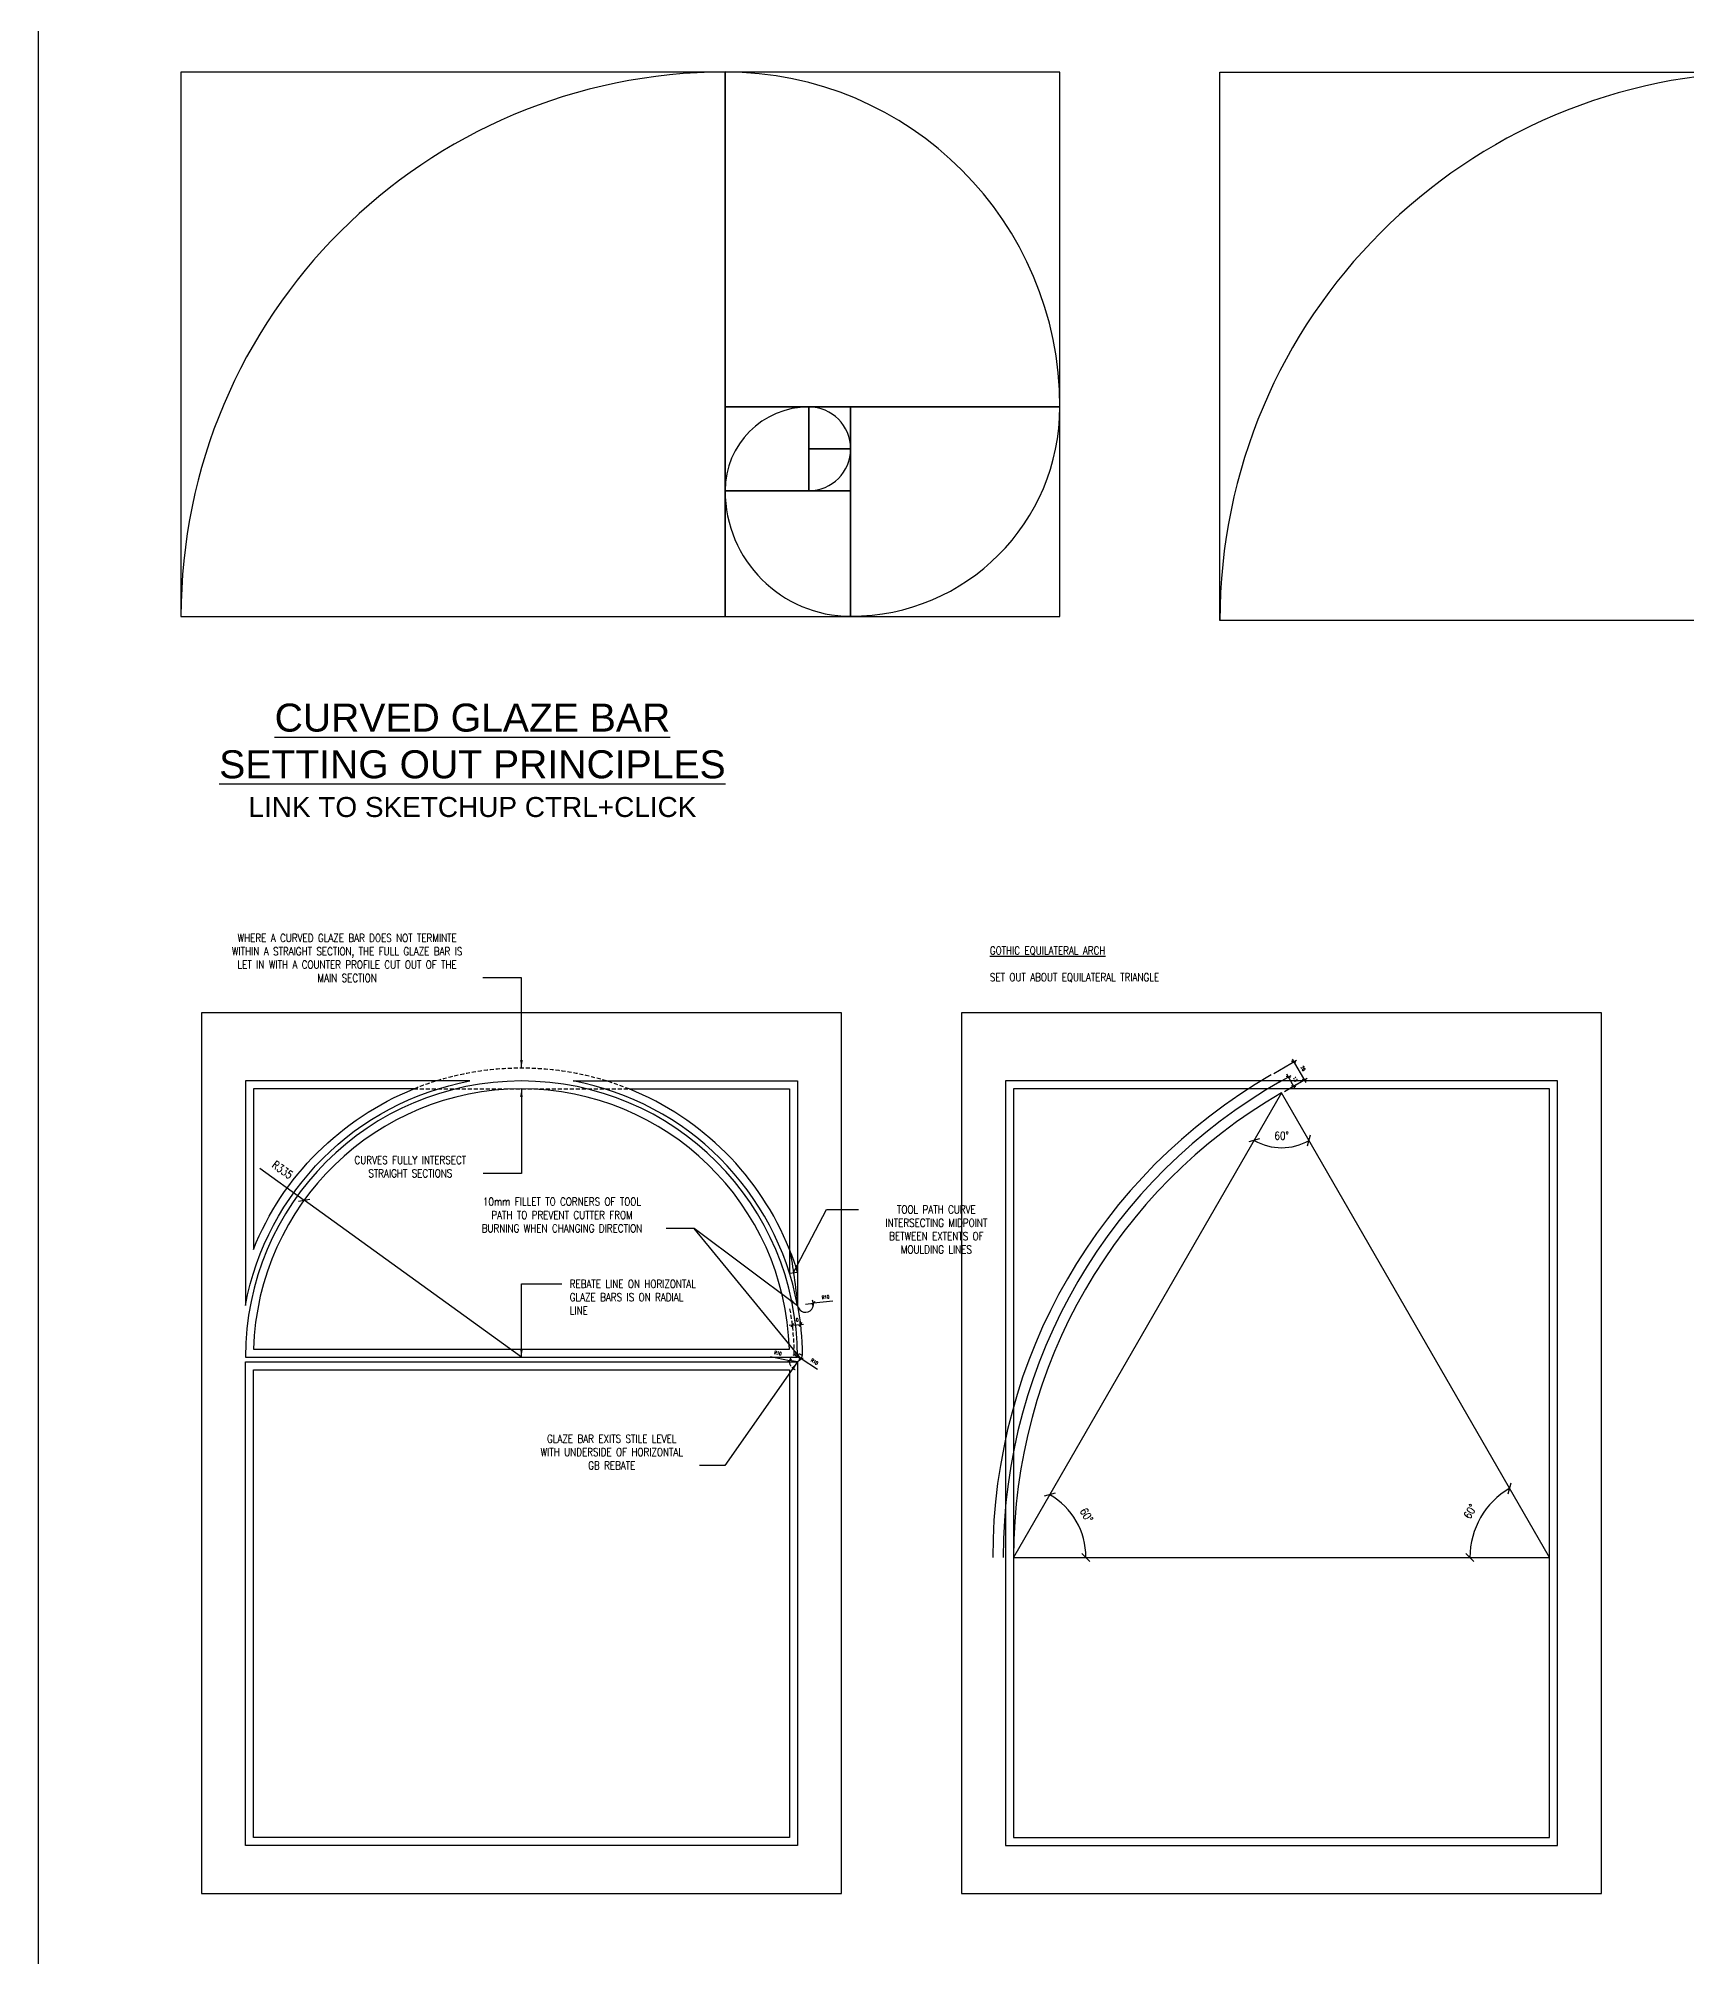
# Model space of a CAD drawing. Header units: millimetres. Extents: x 0 to 23312, y -3206 to 11448.
# Drawn here: x 0 to 2060, y 7240 to 9637 of the extents above; entities that cross this region are included whole.
import ezdxf

# ---------------------------------------------------------------- set-up
doc = ezdxf.new("R2010")
doc.units = ezdxf.units.MM
doc.header["$LTSCALE"] = 10
doc.header["$PDMODE"] = 35
doc.linetypes.add('HIDDEN', pattern=[0.375, 0.25, -0.125])
doc.layers.add('40 - Detail Outline', color=142, linetype='Continuous')
doc.layers.add('44 - Detail Text', color=7, linetype='Continuous')
doc.styles.add('1-2', font='romans.shx', dxfattribs={"width": 0.8, "height": 4})
doc.styles.add('1-20', font='romans.shx', dxfattribs={"width": 0.8, "height": 40})
doc.styles.add('1-5', font='romans.shx', dxfattribs={"width": 0.8, "height": 10})
doc.dimstyles.new('1-2', dxfattribs={"dimtxt": 4, "dimasz": 4, "dimexe": 4, "dimexo": 4, "dimgap": 4, "dimtad": 1, "dimdec": 0, "dimzin": 0, "dimdsep": 46, "dimtxsty": '1-2', "dimblk": 'OBLIQUE', "dimcen": 4, "dimdle": 4, "dimclrd": 251, "dimclre": 251, "dimclrt": 251, "dimadec": 0, "dimazin": 0, "dimtfac": 1, "dimtdec": 0, "dimtix": 1, "dimtmove": 1, "dimatfit": 3, "dimfxl": 1, "dimtolj": 1, "dimtzin": 0, "dimlwd": 25, "dimarcsym": 0})
doc.dimstyles.new('1-5', dxfattribs={"dimtxt": 10, "dimasz": 10, "dimexe": 10, "dimexo": 10, "dimgap": 10, "dimtad": 1, "dimdec": 0, "dimzin": 0, "dimdsep": 46, "dimtxsty": '1-5', "dimblk": 'OBLIQUE', "dimcen": 10, "dimdle": 10, "dimclrd": 251, "dimclre": 251, "dimclrt": 251, "dimadec": 0, "dimazin": 0, "dimtfac": 1, "dimtdec": 0, "dimtix": 1, "dimtmove": 1, "dimatfit": 3, "dimfxl": 1, "dimtolj": 1, "dimtzin": 0, "dimlwd": 25, "dimarcsym": 0})

# ---------------------------------------------------------------- blocks, each defined once
blk = doc.blocks.new('A$Cb42050df')
at = {"layer": '40 - Detail Outline', "ltscale": 10}
for points in [[(-1135.8, 1003.9), (-1815.8, 1003.9), (-1815.8, 323.9), (-1135.8, 323.9)], [(-717.4, 1003.9), (-1135.8, 1003.9), (-1135.8, 585.5), (-717.4, 585.5)], [(168, 318.5), (-517.4, 318.5), (-517.4, 1003.9), (168, 1003.9)], [(-1031.2, 585.5), (-1135.8, 585.5), (-1135.8, 480.9), (-1031.2, 480.9)], [(-978.9, 585.5), (-1031.2, 585.5), (-1031.2, 533.2), (-978.9, 533.2)], [(-717.4, 585.5), (-978.9, 585.5), (-978.9, 323.9), (-717.4, 323.9)], [(-978.9, 533.2), (-1031.2, 533.2), (-1031.2, 480.9), (-978.9, 480.9)], [(-978.9, 480.9), (-1135.8, 480.9), (-1135.8, 323.9), (-978.9, 323.9)]]:
    blk.add_lwpolyline(points, close=True, dxfattribs=at)
at = {"layer": '40 - Detail Outline', "color": 7, "ltscale": 10}
for centre, radius, start, end in [((-1135.8, 323.9), 680, 90, 180), ((-1135.8, 585.5), 418.5, 0, 90), ((168, 318.5), 685.4, 90, 180), ((-1031.2, 480.9), 104.6, 90, 180), ((-1031.2, 533.2), 52.3, 270, 90), ((-978.9, 585.5), 261.5, 270, 0), ((-978.9, 480.9), 156.9, 180, 270)]:
    blk.add_arc(centre, radius, start, end, dxfattribs=at)
blk = doc.blocks.new('_Oblique')
at = {"color": 0, "linetype": 'ByBlock', "lineweight": -2}
blk.add_line((-0.5, -0.5), (0.5, 0.5), dxfattribs=at)
blk = doc.blocks.new('*D223')
at = {"layer": '44 - Detail Text', "color": 251, "lineweight": 25, "ltscale": 10, "transparency": 16777216}
for p in [(276.8, 8225.1), (603.8, 7989.2)]:
    blk.add_line(p, (332.1, 8185.2), dxfattribs=at)
at = {"layer": 'Defpoints', "color": 0, "ltscale": 10, "transparency": 16777216}
for p in [(332.1, 8185.2), (603.8, 7989.2)]:
    blk.add_point(p, dxfattribs=at)
at = {"layer": '44 - Detail Text', "color": 251, "lineweight": 25, "ltscale": 10, "transparency": 16777216, "xscale": 10, "yscale": 10, "zscale": 10, "rotation": 324.1881324696903}
blk.add_blockref('_Oblique', (332.1, 8185.2), dxfattribs=at)
at = {"layer": '44 - Detail Text', "color": 251, "ltscale": 10, "transparency": 16777216, "insert": (305.1, 8223.2), "char_height": 10, "attachment_point": 5, "rotation": 324.1881, "style": '1-5'}
blk.add_mtext('\\A1;R335', dxfattribs=at)
blk = doc.blocks.new('*D225')
at = {"layer": '44 - Detail Text', "color": 251, "lineweight": 25, "ltscale": 10, "transparency": 16777216}
for p in [(915.2, 7989.9), (948.8, 7983.2)]:
    blk.add_line(p, (938.9, 7985.1), dxfattribs=at)
at = {"layer": 'Defpoints', "color": 0, "ltscale": 10, "transparency": 16777216}
for p in [(938.9, 7985.1), (948.8, 7983.2)]:
    blk.add_point(p, dxfattribs=at)
at = {"layer": '44 - Detail Text', "color": 251, "lineweight": 25, "ltscale": 10, "transparency": 16777216, "xscale": 4, "yscale": 4, "zscale": 4, "rotation": 348.6467626210649}
blk.add_blockref('_Oblique', (938.9, 7985.1), dxfattribs=at)
at = {"layer": '44 - Detail Text', "color": 251, "ltscale": 10, "transparency": 16777216, "insert": (924.3, 7994.2), "char_height": 4, "attachment_point": 5, "rotation": 348.6468, "style": '1-2'}
blk.add_mtext('\\A1;R10', dxfattribs=at)
blk = doc.blocks.new('*D226')
at = {"layer": '44 - Detail Text', "color": 251, "lineweight": 25, "ltscale": 10, "transparency": 16777216}
for p in [(944.7, 7992.3), (973.6, 7973.9)]:
    blk.add_line(p, (953.2, 7987), dxfattribs=at)
at = {"layer": 'Defpoints', "color": 0, "ltscale": 10, "transparency": 16777216}
for p in [(944.7, 7992.3), (953.2, 7987)]:
    blk.add_point(p, dxfattribs=at)
at = {"layer": '44 - Detail Text', "color": 251, "lineweight": 25, "ltscale": 10, "transparency": 16777216, "xscale": 4, "yscale": 4, "zscale": 4, "rotation": 147.5020063937386}
blk.add_blockref('_Oblique', (953.2, 7987), dxfattribs=at)
at = {"layer": '44 - Detail Text', "color": 251, "ltscale": 10, "transparency": 16777216, "insert": (970, 7983.4), "char_height": 4, "attachment_point": 5, "rotation": 327.502, "style": '1-2'}
blk.add_mtext('\\A1;R10', dxfattribs=at)
blk = doc.blocks.new('*D227')
at = {"layer": '44 - Detail Text', "color": 251, "lineweight": 25, "ltscale": 10, "transparency": 16777216}
for p, q in [((942.5, 8029.1), (938.5, 8028.7)), ((942.5, 8029.1), (952.4, 8030.1)), ((952.4, 8030.1), (956.4, 8030.5))]:
    blk.add_line(p, q, dxfattribs=at)
at = {"layer": '44 - Detail Text', "color": 251, "lineweight": -2, "ltscale": 10, "transparency": 16777216}
for p, q in [((942.8, 8026), (942.1, 8033.1)), ((952.7, 8027), (952, 8034.1))]:
    blk.add_line(p, q, dxfattribs=at)
at = {"layer": 'Defpoints', "color": 0, "ltscale": 10, "transparency": 16777216}
for p in [(952.4, 8030.1), (943.2, 8022.1), (953.1, 8023)]:
    blk.add_point(p, dxfattribs=at)
at = {"layer": '44 - Detail Text', "color": 251, "lineweight": 25, "ltscale": 10, "transparency": 16777216, "xscale": 4, "yscale": 4, "zscale": 4}
for p, rotation in [((942.5, 8029.1), 5.533214581887576), ((952.4, 8030.1), 185.5332145818875)]:
    blk.add_blockref('_Oblique', p, dxfattribs=dict(at, rotation=rotation))
at = {"layer": '44 - Detail Text', "color": 251, "ltscale": 10, "transparency": 16777216, "insert": (946.9, 8035.6), "char_height": 4, "attachment_point": 5, "rotation": 5.5332, "style": '1-2'}
blk.add_mtext('\\A1;10', dxfattribs=at)
blk = doc.blocks.new('*D228')
at = {"layer": '44 - Detail Text', "color": 251, "lineweight": 25, "ltscale": 10, "transparency": 16777216}
for p in [(958.7, 8055.2), (992.7, 8059.2)]:
    blk.add_line(p, (968.6, 8056.4), dxfattribs=at)
at = {"layer": '44 - Detail Text', "color": 251, "lineweight": -2, "ltscale": 10, "transparency": 16777216}
blk.add_arc((958.7, 8055.2), 10, 190.5357, 29.6078, dxfattribs=at)
at = {"layer": 'Defpoints', "color": 0, "ltscale": 10, "transparency": 16777216}
for p in [(958.7, 8055.2), (968.6, 8056.4)]:
    blk.add_point(p, dxfattribs=at)
at = {"layer": '44 - Detail Text', "color": 251, "lineweight": 25, "ltscale": 10, "transparency": 16777216, "xscale": 4, "yscale": 4, "zscale": 4, "rotation": 186.689442712285}
blk.add_blockref('_Oblique', (968.6, 8056.4), dxfattribs=at)
at = {"layer": '44 - Detail Text', "color": 251, "ltscale": 10, "transparency": 16777216, "insert": (983.9, 8064.2), "char_height": 4, "attachment_point": 5, "rotation": 6.6894, "style": '1-2'}
blk.add_mtext('\\A1;R10', dxfattribs=at)
blk = doc.blocks.new('*D231')
at = {"layer": '44 - Detail Text', "color": 251, "lineweight": 25, "ltscale": 10, "transparency": 16777216}
blk.add_arc((1218.8, 7739), 90.4, 360, 60, dxfattribs=at)
at = {"layer": 'Defpoints', "color": 0, "ltscale": 10, "transparency": 16777216}
for p in [(1553.8, 8319.2), (1303.7, 7769.9), (1218.8, 7739), (1218.8, 7739), (1888.8, 7739)]:
    blk.add_point(p, dxfattribs=at)
at = {"layer": '44 - Detail Text', "color": 251, "lineweight": 25, "ltscale": 10, "transparency": 16777216, "xscale": 10, "yscale": 10, "zscale": 10}
for p, rotation in [((1263.9, 7817.2), 149.9999999999999), ((1309.1, 7739), 269.9999999999999)]:
    blk.add_blockref('_Oblique', p, dxfattribs=dict(at, rotation=rotation))
at = {"layer": '44 - Detail Text', "color": 251, "ltscale": 10, "transparency": 16777216, "insert": (1310, 7791.7), "char_height": 10, "attachment_point": 5, "rotation": 300, "style": '1-5'}
blk.add_mtext('\\A1;60°', dxfattribs=at)
blk = doc.blocks.new('*D232')
at = {"layer": '44 - Detail Text', "color": 251, "lineweight": 25, "ltscale": 10, "transparency": 16777216}
blk.add_arc((1888.8, 7739), 99.7, 120, 180, dxfattribs=at)
at = {"layer": 'Defpoints', "color": 0, "ltscale": 10, "transparency": 16777216}
for p in [(1553.8, 8319.2), (1812.4, 7803.1), (1218.8, 7739), (1888.8, 7739), (1888.8, 7739)]:
    blk.add_point(p, dxfattribs=at)
at = {"layer": '44 - Detail Text', "color": 251, "lineweight": 25, "ltscale": 10, "transparency": 16777216, "xscale": 10, "yscale": 10, "zscale": 10}
for p, rotation in [((1838.9, 7825.3), 30.00000000000007), ((1789, 7739), 270)]:
    blk.add_blockref('_Oblique', p, dxfattribs=dict(at, rotation=rotation))
at = {"layer": '44 - Detail Text', "color": 251, "ltscale": 10, "transparency": 16777216, "insert": (1789.4, 7796.3), "char_height": 10, "attachment_point": 5, "rotation": 60, "style": '1-5'}
blk.add_mtext('\\A1;60°', dxfattribs=at)
blk = doc.blocks.new('*D233')
at = {"layer": '44 - Detail Text', "color": 251, "lineweight": 25, "ltscale": 10, "transparency": 16777216}
blk.add_arc((1553.8, 8319.2), 68.4, 240, 300, dxfattribs=at)
at = {"layer": 'Defpoints', "color": 0, "ltscale": 10, "transparency": 16777216}
for p in [(1553.8, 8319.2), (1553.8, 8319.2), (1541.9, 8251.8), (1218.8, 7739), (1888.8, 7739)]:
    blk.add_point(p, dxfattribs=at)
at = {"layer": '44 - Detail Text', "color": 251, "lineweight": 25, "ltscale": 10, "transparency": 16777216, "xscale": 10, "yscale": 10, "zscale": 10}
for p, rotation in [((1519.5, 8260), 149.9999999999999), ((1588, 8260), 30.00000000000006)]:
    blk.add_blockref('_Oblique', p, dxfattribs=dict(at, rotation=rotation))
at = {"layer": '44 - Detail Text', "color": 251, "ltscale": 10, "transparency": 16777216, "insert": (1553.8, 8265.8), "char_height": 10, "attachment_point": 5, "style": '1-5'}
blk.add_mtext('\\A1;60°', dxfattribs=at)
blk = doc.blocks.new('*D239')
at = {"color": 251, "lineweight": -2, "ltscale": 10, "transparency": 16777216}
for p, q in [((1544.2, 8343.7), (1572.5, 8360.1)), ((1557.2, 8321.2), (1585.5, 8337.5))]:
    blk.add_line(p, q, dxfattribs=at)
at = {"color": 251, "lineweight": 25, "ltscale": 10, "transparency": 16777216}
blk.add_line((1567, 8361.5), (1584, 8332.1), dxfattribs=at)
at = {"layer": 'Defpoints', "color": 0, "ltscale": 10, "transparency": 16777216}
for p in [(1540.8, 8341.7), (1553.8, 8319.2), (1582, 8335.5)]:
    blk.add_point(p, dxfattribs=at)
at = {"color": 251, "lineweight": 25, "ltscale": 10, "transparency": 16777216, "xscale": 4, "yscale": 4, "zscale": 4}
for p, rotation in [((1569, 8358.1), 119.9999999999459), ((1582, 8335.5), 299.9999999999459)]:
    blk.add_blockref('_Oblique', p, dxfattribs=dict(at, rotation=rotation))
at = {"color": 251, "ltscale": 10, "transparency": 16777216, "insert": (1580.7, 8349.8), "char_height": 4, "attachment_point": 5, "rotation": 300, "style": '1-2'}
blk.add_mtext('\\A1;26', dxfattribs=at)
blk = doc.blocks.new('*D240')
at = {"color": 251, "lineweight": -2, "ltscale": 10, "transparency": 16777216}
for p, q in [((1550.7, 8332.5), (1565.6, 8341.1)), ((1557.2, 8321.2), (1572.1, 8329.8))]:
    blk.add_line(p, q, dxfattribs=at)
at = {"color": 251, "lineweight": 25, "ltscale": 10, "transparency": 16777216}
blk.add_line((1570.7, 8324.4), (1560.2, 8342.6), dxfattribs=at)
at = {"layer": 'Defpoints', "color": 0, "ltscale": 10, "transparency": 16777216}
for p in [(1547.3, 8330.5), (1553.8, 8319.2), (1562.2, 8339.1)]:
    blk.add_point(p, dxfattribs=at)
at = {"color": 251, "lineweight": 25, "ltscale": 10, "transparency": 16777216, "xscale": 4, "yscale": 4, "zscale": 4}
for p, rotation in [((1562.2, 8339.1), 119.9999999999455), ((1568.7, 8327.8), 299.9999999999455)]:
    blk.add_blockref('_Oblique', p, dxfattribs=dict(at, rotation=rotation))
at = {"color": 251, "ltscale": 10, "transparency": 16777216, "insert": (1570.6, 8336.5), "char_height": 4, "attachment_point": 5, "rotation": 300, "style": '1-2'}
blk.add_mtext('\\A1;13', dxfattribs=at)

msp = doc.modelspace()

# ---------------------------------------------------------------- linework, layer by layer
at = {"layer": '40 - Detail Outline', "color": 3, "linetype": 'HIDDEN', "ltscale": 2}
msp.add_line((469.231, 8324.178), (738.274, 8324.178), dxfattribs=at)
at = {"layer": '40 - Detail Outline', "color": 1, "ltscale": 10}
msp.add_line((938.752, 8123.699), (938.752, 8093.945), dxfattribs=at)
at = {"layer": '40 - Detail Outline', "color": 3, "ltscale": 10}
msp.add_lwpolyline([(0, 11147.776), (13142.58, 11147.776), (13142.58, -3206.341), (0, -3206.341)], close=True, dxfattribs=at)
at = {"layer": '40 - Detail Outline', "ltscale": 10}
for points in [[(203.752, 7319.178), (1003.752, 7319.178), (1003.752, 8419.178), (203.752, 8419.178)], [(1153.752, 7319.178), (1953.752, 7319.178), (1953.752, 8419.178), (1153.752, 8419.178)]]:
    msp.add_lwpolyline(points, close=True, dxfattribs=at)
at = {"layer": '40 - Detail Outline', "color": 251, "ltscale": 10}
for points in [[(539.13, 8334.178), (258.752, 8334.178), (258.752, 8053.8, -0.30946428), (539.13, 8334.178)], [(258.752, 7989.178), (948.752, 7989.178, 0.41421356), (603.752, 8334.178, 0.41421356), (258.752, 7989.178)], [(668.374, 8334.178), (948.752, 8334.178), (948.752, 8053.8, 0.30946428), (668.374, 8334.178)]]:
    msp.add_lwpolyline(points, format="xyb", dxfattribs=at)
at = {"layer": '40 - Detail Outline', "color": 252, "ltscale": 10}
for points in [[(469.231, 8324.178), (268.752, 8324.178), (268.752, 8123.699, -0.20455907)], [(268.902, 7999.178), (938.603, 7999.178, 0.40549597), (603.752, 8324.178, 0.40549597)], [(738.274, 8324.178), (938.752, 8324.178), (938.752, 8123.699, 0.20455907)]]:
    msp.add_lwpolyline(points, format="xyb", close=True, dxfattribs=at)
at = {"layer": '40 - Detail Outline', "color": 251, "ltscale": 10}
for points in [[(1208.752, 7379.178), (1898.752, 7379.178), (1898.752, 8334.178), (1208.752, 8334.178)], [(258.752, 7983.178), (948.752, 7983.178), (948.752, 7379.178), (258.752, 7379.178)]]:
    msp.add_lwpolyline(points, close=True, dxfattribs=at)
at = {"layer": '40 - Detail Outline', "color": 252, "ltscale": 10}
for points in [[(1218.752, 7389.178), (1888.752, 7389.178), (1888.752, 8324.178), (1218.752, 8324.178)], [(268.752, 7973.178), (938.752, 7973.178), (938.752, 7389.178), (268.752, 7389.178)]]:
    msp.add_lwpolyline(points, close=True, dxfattribs=at)
at = {"layer": '40 - Detail Outline', "color": 1, "ltscale": 10}
msp.add_lwpolyline([(1218.752, 7738.977), (1888.752, 7738.977), (1553.752, 8319.214), (1218.752, 7738.977)], dxfattribs=at)
at = {"layer": '40 - Detail Outline', "ltscale": 10}
msp.add_lwpolyline([(938.752, 8123.699, -0.02440482), (948.71, 8054.251, 0.02257097), (948.835, 8053.358, -0.04368249), (954.737, 7992.429, -0.30030489), (948.752, 7983.178)], format="xyb", dxfattribs=at)
at = {"layer": '40 - Detail Outline', "color": 3, "ltscale": 10}
msp.add_lwpolyline([(938.752, 8093.945), (948.752, 8095.461)], dxfattribs=at)
at = {"layer": '40 - Detail Outline', "color": 1, "linetype": 'HIDDEN', "ltscale": 2}
msp.add_arc((603.752, 7989.178), 361, 68.12176, 111.87824, dxfattribs=at)
at = {"layer": '40 - Detail Outline', "color": 3, "ltscale": 10}
for radius, start in [(696, 120), (683, 119.372343), (670, 120)]:
    msp.add_arc((1888.752, 7738.977), radius, start, 180, dxfattribs=at)
at = {"layer": '40 - Detail Outline', "color": 1, "ltscale": 10}
msp.add_arc((603.752, 7989.178), 361, 17.122267, 21.87824, dxfattribs=at)
at = {"layer": '40 - Detail Outline', "color": 3, "linetype": 'HIDDEN', "ltscale": 2}
for centre, radius, start, end in [((603.752, 7989.178), 341, 0.53075, 10.535679), ((948.752, 7983.178), 10, 53.669672, 270)]:
    msp.add_arc(centre, radius, start, end, dxfattribs=at)

# ---------------------------------------------------------------- block references
at = {"layer": '40 - Detail Outline', "color": 254, "ltscale": 10}
msp.add_blockref('A$Cb42050df', (1994.052, 8590.784), dxfattribs=at)

# ---------------------------------------------------------------- texts
at = {"layer": '40 - Detail Outline', "color": 251, "ltscale": 10, "char_height": 10, "style": '1-5'}
for s, insert, width, attachment_point in [('\\pxqc;WHERE A CURVED GLAZE BAR DOES NOT TERMINTE WITHIN A STRAIGHT SECTION, THE FULL GLAZE BAR IS LET IN WITH A COUNTER PROFILE CUT OUT OF THE MAIN SECTION', (545.418, 8457.835), 319.02586, 9), ('\\pxql;{\\LGOTHIC EQUILATERAL ARCH\\P}\\PSET OUT ABOUT EQUILATERAL TRIANGLE', (1508.192, 8457.835), 319.02586, 9), ('\\pxqc;CURVES FULLY INTERSECT STRAIGHT SECTIONS', (546.03, 8213.742), 162.29898, 9), ('\\pxqc;10mm FILLET TO CORNERS OF TOOL PATH TO PREVENT CUTTER FROM BURNING WHEN CHANGING DIRECTION', (774.606, 8145.053), 240.3943, 9), ('\\pxqc;TOOL PATH CURVE INTERSECTING MIDPOINT BETWEEN EXTENTS OF MOULDING LINES', (1034.805, 8178.625), 175.07889, 1), ('REBATE LINE ON HORIZONTAL GLAZE BARS IS ON RADIAL LINE', (664.076, 8085.688), 178.14708, 1), ('\\pxqc;GLAZE BAR EXITS STILE LEVEL WITH UNDERSIDE OF HORIZONTAL GB REBATE', (816.416, 7848.83), 199.5112, 9)]:
    msp.add_mtext(s, dxfattribs=dict(at, insert=insert, width=width, attachment_point=attachment_point))
at = {"layer": '44 - Detail Text', "color": 251, "ltscale": 10, "insert": (891.564, 8663.628), "char_height": 35, "width": 698.14069, "attachment_point": 9, "style": '1-20'}
msp.add_mtext('\\pxqc;{\\fArial|b0|i0|c0|p34;\\W1;\\L\\C3;CURVED GLAZE BAR SETTING OUT PRINCIPLES\\P\\H0.71429x;\\lLINK TO SKETCHUP CTRL+CLICK}', dxfattribs=at)

# ---------------------------------------------------------------- dimensions: what is measured, and where the dimension line sits
at = {"color": 1, "ltscale": 10}
for p1, p2, distance, picture, middle in [((1540.752, 8341.731), (1553.752, 8319.214), 32.663, '*D239', (1580.736, 8349.804)), ((1553.752, 8319.214), (1547.252, 8330.473), -17.229, '*D240', (1570.619, 8336.458))]:
    dim = msp.add_aligned_dim(p1=p1, p2=p2, distance=distance, dimstyle='1-2', dxfattribs=at)
    dim.commit()
    dim.dimension.update_dxf_attribs({"geometry": picture, "text_midpoint": middle})
at = {"layer": '44 - Detail Text', "color": 3, "ltscale": 10}
for base, line1, line2, picture, middle in [((1303.66, 7769.881), ((1218.752, 7738.977), (1888.752, 7738.977)), ((1553.752, 8319.214), (1218.752, 7738.977)), '*D231', (1309.994, 7791.656)), ((1812.357, 7803.08), ((1218.752, 7738.977), (1888.752, 7738.977)), ((1888.752, 7738.977), (1553.752, 8319.214)), '*D232', (1789.396, 7796.341)), ((1541.871, 8251.83), ((1888.752, 7738.977), (1553.752, 8319.214)), ((1553.752, 8319.214), (1218.752, 7738.977)), '*D233', (1553.752, 8265.79))]:
    dim = msp.add_angular_dim_2l(base=base, line1=line1, line2=line2, dimstyle='1-5', dxfattribs=at)
    dim.commit()
    dim.dimension.update_dxf_attribs({"geometry": picture, "text_midpoint": middle})
at = {"layer": '44 - Detail Text', "color": 5, "ltscale": 10}
dim = msp.add_radius_dim(center=(603.752, 7989.178), mpoint=(332.086, 8185.195), dimstyle='1-5', dxfattribs=at)
dim.commit()
dim.dimension.update_dxf_attribs({"geometry": '*D223', "text_midpoint": (305.105, 8223.161)})
at = {"layer": '44 - Detail Text', "color": 2, "ltscale": 10}
for center, mpoint, picture, middle in [((958.666, 8055.186), (968.598, 8056.351), '*D228', (983.904, 8064.187)), ((948.752, 7983.178), (938.948, 7985.147), '*D225', (924.33, 7994.201)), ((944.738, 7992.337), (953.172, 7986.964), '*D226', (969.986, 7983.367))]:
    dim = msp.add_radius_dim(center=center, mpoint=mpoint, dimstyle='1-2', dxfattribs=at)
    dim.commit()
    dim.dimension.update_dxf_attribs({"geometry": picture, "text_midpoint": middle})
dim = msp.add_aligned_dim(p1=(943.163, 8022.058), p2=(953.117, 8023.022), distance=7.079, dimstyle='1-2', dxfattribs=at)
dim.commit()
dim.dimension.update_dxf_attribs({"geometry": '*D227', "text_midpoint": (946.879, 8035.559)})

# ---------------------------------------------------------------- leaders
at = {"layer": '40 - Detail Outline', "color": 2, "ltscale": 10, "annotation_type": 0, "has_hookline": 1}
for points, hookline_direction, text_width in [([(603.752, 8350.178), (603.752, 8462.835), (555.418, 8462.835)], 1, 316.19), ([(943.752, 8094.703), (985.161, 8173.625), (1024.805, 8173.625)], 0, 141.333), ([(953.134, 7986.905), (819.747, 8150.053), (784.606, 8150.053)], 1, 226.286), ([(948.752, 7983.178), (858.046, 7853.83), (826.416, 7853.83)], 1, 185.905)]:
    msp.add_leader(points, dimstyle='1-5', override={"dimgap": 10, "dimtad": 0}, dxfattribs=dict(at, hookline_direction=hookline_direction, text_width=text_width))
at = {"layer": '40 - Detail Outline', "color": 5, "ltscale": 10, "annotation_type": 0, "has_hookline": 1}
for points, hookline_direction, text_width in [([(603.752, 8324.178), (603.752, 8218.742), (556.03, 8218.742)], 1, 157.333), ([(603.752, 7989.178), (603.752, 8080.688), (654.076, 8080.688)], 0, 170.286)]:
    msp.add_leader(points, dimstyle='1-5', override={"dimgap": 10, "dimtad": 0}, dxfattribs=dict(at, hookline_direction=hookline_direction, text_width=text_width))
at = {"layer": '40 - Detail Outline', "color": 2, "ltscale": 10}
msp.add_leader([(948.835, 8053.358), (819.747, 8150.053), (784.606, 8150.053)], dimstyle='1-5', override={"dimgap": 10, "dimtad": 0}, dxfattribs=at)

doc.saveas('drawing.dxf')
